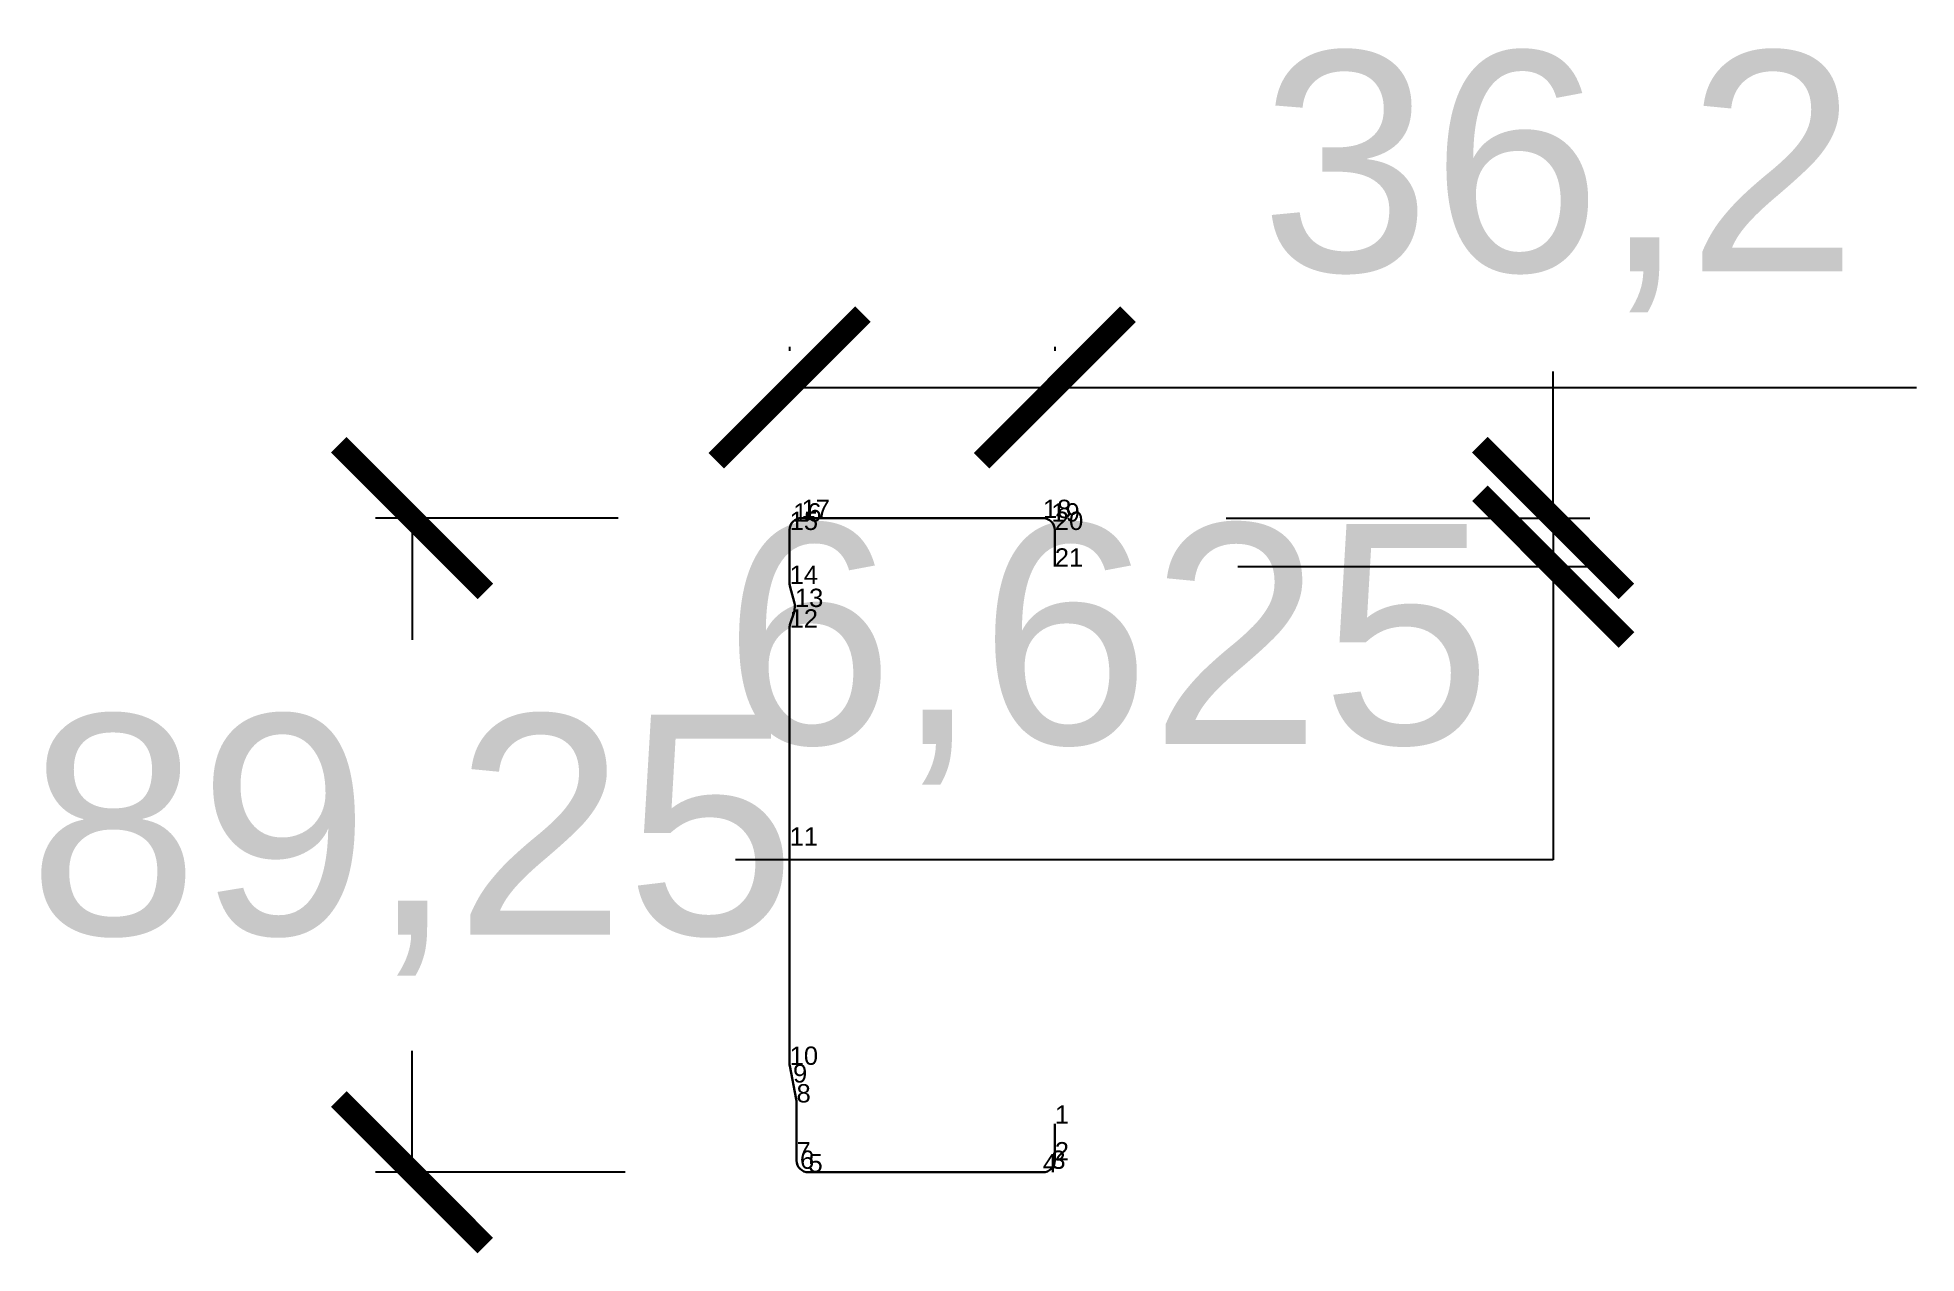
# Model space of a CAD drawing. Header units: millimetres. Extents: x -103 to 154, y -55 to 111.
import ezdxf

# ---------------------------------------------------------------- set-up
doc = ezdxf.new("R2010")
doc.units = ezdxf.units.MM
doc.header["$PDMODE"] = 35
doc.header["$PDSIZE"] = -10
doc.layers.get('Defpoints').update_dxf_attribs({"color": 255})
doc.layers.add('Ram', color=1, linetype='Continuous', lineweight=30)
doc.styles.get("Standard").update_dxf_attribs({"font": 'arial.ttf'})
doc.dimstyles.new('Times new roman', dxfattribs={"dimtxt": 30, "dimasz": 20, "dimexe": 5, "dimexo": 25, "dimgap": 10, "dimtad": 1, "dimtih": 1, "dimtoh": 1, "dimdec": 0, "dimtxsty": 'Standard', "dimblk": 'ARCHTICK', "dimcen": 0, "dimclrd": 5, "dimclre": 1, "dimadec": 0, "dimazin": 0, "dimtfac": 1, "dimtdec": 0, "dimtmove": 0, "dimatfit": 3, "dimfxl": 1, "dimlwd": -1, "dimlwe": -1, "dimarcsym": 0})

# ---------------------------------------------------------------- blocks, each defined once
blk = doc.blocks.new('_ArchTick')
at = {"color": 0, "linetype": 'ByBlock', "const_width": 0.15}
blk.add_lwpolyline([(-0.5, -0.5), (0.5, 0.5)], dxfattribs=at)
blk = doc.blocks.new('*D109')
at = {"layer": 'Defpoints', "color": 1, "transparency": 16777216}
for p, q in [((0, 69.05), (0, 68.5)), ((36.2, 69.05), (36.2, 68.5))]:
    blk.add_line(p, q, dxfattribs=at)
at = {"layer": 'Defpoints', "color": 5, "transparency": 16777216}
for p, q in [((0, 63.5), (36.2, 63.5)), ((36.2, 63.5), (153.8, 63.5))]:
    blk.add_line(p, q, dxfattribs=at)
at = {"layer": 'Defpoints', "color": 0, "transparency": 16777216}
for p in [(36.2, 63.5), (0, 44.05), (36.2, 44.05)]:
    blk.add_point(p, dxfattribs=at)
at = {"layer": 'Defpoints', "color": 5, "transparency": 16777216, "xscale": 20, "yscale": 20, "zscale": 20, "rotation": 180}
blk.add_blockref('_ArchTick', (0, 63.5), dxfattribs=at)
at = {"layer": 'Defpoints', "color": 5, "transparency": 16777216, "xscale": 20, "yscale": 20, "zscale": 20}
blk.add_blockref('_ArchTick', (36.2, 63.5), dxfattribs=at)
at = {"layer": 'Defpoints', "color": 0, "transparency": 16777216, "insert": (105, 91.53), "char_height": 30, "attachment_point": 5}
blk.add_mtext('36,2', dxfattribs=at)
blk = doc.blocks.new('*D110')
at = {"layer": 'Defpoints', "color": 5, "transparency": 16777216}
for p, q in [((104.22, 45.68), (104.22, 65.68)), ((104.22, 45.68), (104.22, 39.05)), ((104.22, 39.05), (104.22, -0.95)), ((104.22, -0.95), (-7.4, -0.95))]:
    blk.add_line(p, q, dxfattribs=at)
at = {"layer": 'Defpoints', "color": 1, "transparency": 16777216}
for p, q in [((59.58, 45.68), (109.22, 45.68)), ((61.2, 39.05), (109.22, 39.05))]:
    blk.add_line(p, q, dxfattribs=at)
at = {"layer": 'Defpoints', "color": 0, "transparency": 16777216}
for p in [(34.57, 45.68), (36.2, 39.05), (104.22, 39.05)]:
    blk.add_point(p, dxfattribs=at)
at = {"layer": 'Defpoints', "color": 5, "transparency": 16777216, "xscale": 20, "yscale": 20, "zscale": 20}
for p, rotation in [((104.22, 45.68), 270), ((104.22, 39.05), 90)]:
    blk.add_blockref('_ArchTick', p, dxfattribs=dict(at, rotation=rotation))
at = {"layer": 'Defpoints', "color": 0, "transparency": 16777216, "insert": (43.41, 27.08), "char_height": 30, "attachment_point": 5}
blk.add_mtext('6,625', dxfattribs=at)
blk = doc.blocks.new('*D111')
at = {"layer": 'Defpoints', "color": 1, "transparency": 16777216}
for p, q in [((-23.38, 45.68), (-56.52, 45.68)), ((-22.43, -43.57), (-56.52, -43.57))]:
    blk.add_line(p, q, dxfattribs=at)
at = {"layer": 'Defpoints', "color": 5, "transparency": 16777216}
for p, q in [((-51.52, 45.68), (-51.52, 29.08)), ((-51.52, -43.57), (-51.52, -26.98))]:
    blk.add_line(p, q, dxfattribs=at)
at = {"layer": 'Defpoints', "color": 0, "transparency": 16777216}
for p in [(1.62, 45.68), (-51.52, -43.57), (2.57, -43.57)]:
    blk.add_point(p, dxfattribs=at)
at = {"layer": 'Defpoints', "color": 5, "transparency": 16777216, "xscale": 20, "yscale": 20, "zscale": 20}
for p, rotation in [((-51.52, 45.68), 90), ((-51.52, -43.57), 270)]:
    blk.add_blockref('_ArchTick', p, dxfattribs=dict(at, rotation=rotation))
at = {"layer": 'Defpoints', "color": 0, "transparency": 16777216, "insert": (-51.52, 1.05), "char_height": 30, "attachment_point": 5}
blk.add_mtext('89,25', dxfattribs=at)

msp = doc.modelspace()

# ---------------------------------------------------------------- linework, layer by layer
at = {"layer": 'Defpoints'}
for p in [(0, 44.0506203), (0.4759515, 45.1996688), (1.625, 45.6756203), (34.575, 45.6756203), (35.7240485, 45.1996688), (36.2, 44.0506203), (36.2, 39.0506203), (0, 36.6950494), (0.7204436, 33.5452031), (0, 30.734531), (0, 0.9889452), (0.0074297, -28.9118544), (0.4681575, -31.3295716), (0.95, -34.045122), (36.2, -36.9493797), (0.95, -41.9493797), (1.4259515, -43.0984282), (2.575, -43.5743797), (34.575, -43.5743797), (35.7240485, -43.0984282), (36.2, -41.9493797)]:
    msp.add_point(p, dxfattribs=at)
at = {"layer": 'Ram'}
for p, q in [((0, 44.0506203), (0, 36.6950494)), ((34.575, 45.6756203), (1.625, 45.6756203)), ((36.2, 39.0506203), (36.2, 44.0506203)), ((0.0612721, 36.2530313), (0.631321, 34.2363685)), ((0.6051178, 32.8579242), (0.0792006, 31.2356589)), ((0, 30.734531), (0, -28.7566405)), ((0.0296509, -29.0656489), (0.9066641, -33.5934943)), ((0.95, -34.045122), (0.95, -41.9493797)), ((36.2, -41.9493797), (36.2, -36.9493797)), ((2.575, -43.5743797), (34.575, -43.5743797))]:
    msp.add_line(p, q, dxfattribs=at)
for centre, radius, start, end in [((1.625, 44.0506203), 1.625, 90, 180), ((34.575, 44.0506203), 1.625, 0, 90), ((1.625, 36.6950494), 1.625, 180, 195.783976379), ((-1.6541274, 33.590342), 2.375, 342.037983106, 15.783976379), ((1.625, 30.734531), 1.625, 162.037983106, 180), ((1.625, -28.7566405), 1.625, 180, 190.962064289), ((-1.425, -34.045122), 2.375, 360, 10.962064289), ((2.575, -41.9493797), 1.625, 180, 270), ((34.575, -41.9493797), 1.625, 270, 0)]:
    msp.add_arc(centre, radius, start, end, dxfattribs=at)

# ---------------------------------------------------------------- texts
at = {"layer": 'Defpoints'}
for tag, p in [('15', (0, 44.0506203)), ('16', (0.4759515, 45.1996688)), ('17', (1.625, 45.6756203)), ('18', (34.575, 45.6756203)), ('19', (35.7240485, 45.1996688)), ('20', (36.2, 44.0506203)), ('21', (36.2, 39.0506203)), ('14', (0, 36.6950494)), ('13', (0.7204436, 33.5452031)), ('12', (0, 30.734531)), ('11', (0, 0.9889452)), ('10', (0.0074297, -28.9118544)), ('9', (0.4681575, -31.3295716)), ('8', (0.95, -34.045122)), ('1', (36.2, -36.9493797)), ('7', (0.95, -41.9493797)), ('6', (1.4259515, -43.0984282)), ('3', (35.7240485, -43.0984282)), ('2', (36.2, -41.9493797)), ('5', (2.575, -43.5743797)), ('4', (34.575, -43.5743797))]:
    msp.add_attdef(tag, p, '', height=2.5, dxfattribs=at)

# ---------------------------------------------------------------- dimensions: what is measured, and where the dimension line sits
dim = msp.add_linear_dim(base=(36.2, 63.504346), p1=(0, 44.0506203), p2=(36.2, 44.0506203), dimstyle='Times new roman', override={"dimdec": 6}, dxfattribs=at)
dim.commit()
dim.dimension.update_dxf_attribs({"geometry": '*D109', "text_midpoint": (104.9994543, 91.5329954)})
for base, p1, p2, picture, middle in [((104.2230613, 39.0506203), (34.575, 45.6756203), (36.2, 39.0506203), '*D110', (43.4113287, 27.0792697)), ((-51.5195326, -43.5743797), (1.625, 45.6756203), (2.575, -43.5743797), '*D111', (-51.5195326, 1.0506203))]:
    dim = msp.add_linear_dim(base=base, p1=p1, p2=p2, angle=90, dimstyle='Times new roman', override={"dimdec": 6}, dxfattribs=at)
    dim.commit()
    dim.dimension.update_dxf_attribs({"geometry": picture, "text_midpoint": middle})

doc.saveas('drawing.dxf')
